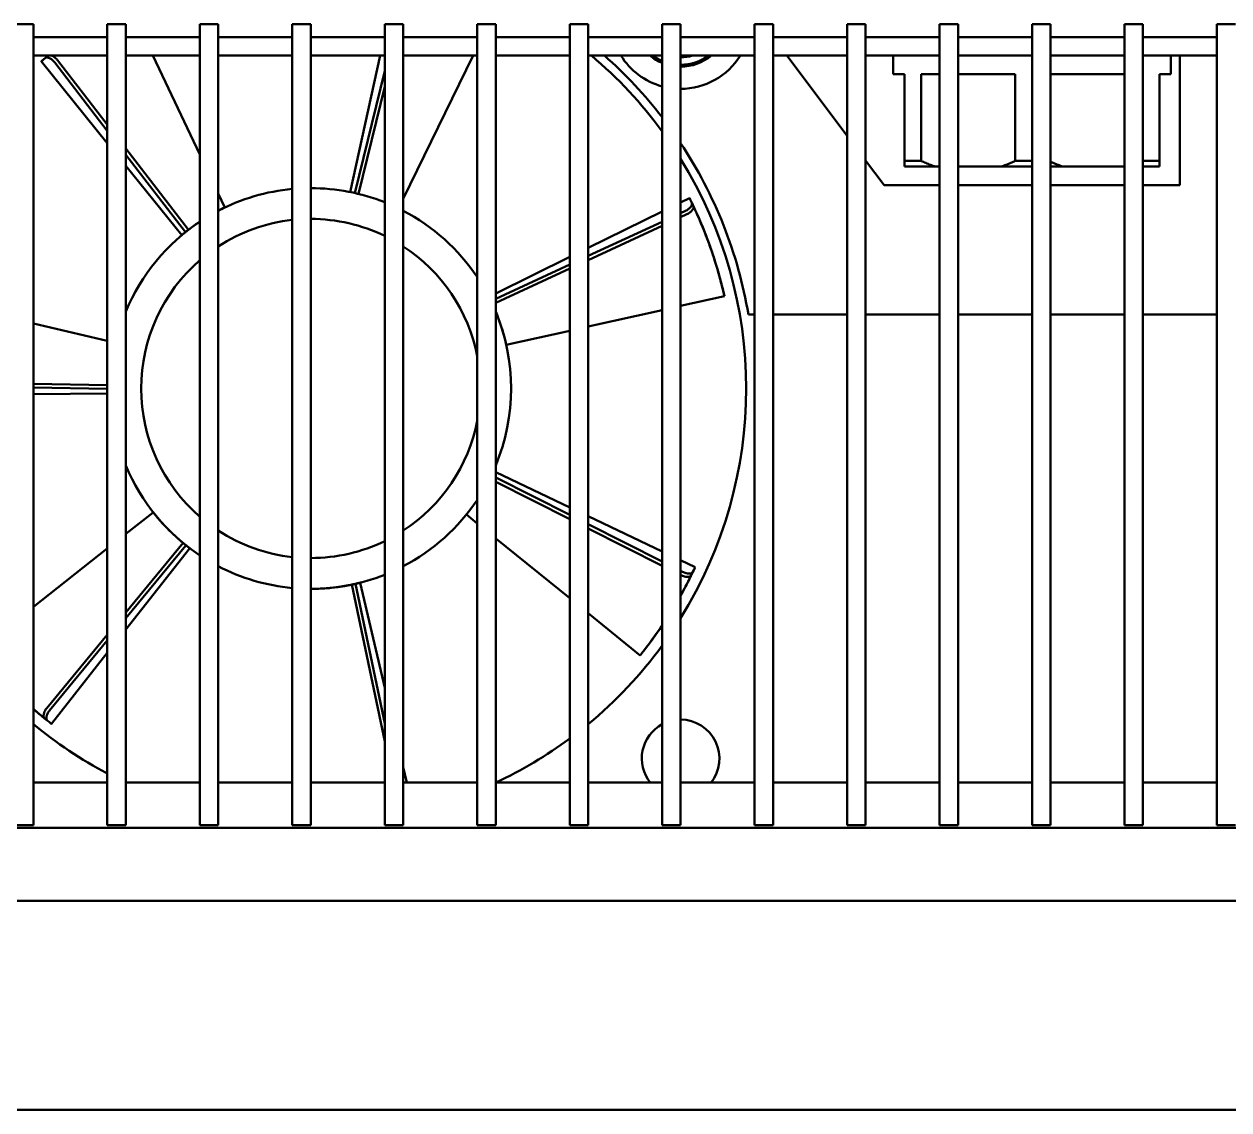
# Model space of a CAD drawing. Header units: millimetres. Extents: x 100 to 5488, y 100 to 4218.
# Drawn here: x 2381.1 to 2446.3, y 2160.7 to 2219.4 of the extents above; entities that cross this region are included whole.
import ezdxf

# ---------------------------------------------------------------- set-up
doc = ezdxf.new("R2010")
doc.units = ezdxf.units.MM
doc.header["$LTSCALE"] = 20
doc.layers.add('Visible (ANSI)', color=7, linetype='Continuous', lineweight=50)

msp = doc.modelspace()

# ---------------------------------------------------------------- linework, layer by layer
at = {"layer": 'Visible (ANSI)'}
for p, q in [((2380.613, 2219.441), (2381.613, 2219.441)), ((2381.613, 2219.441), (2381.613, 2219.206)), ((2381.613, 2181.713), (2381.613, 2219.206)), ((2385.613, 2219.206), (2385.613, 2219.441)), ((2385.613, 2219.441), (2386.613, 2219.441)), ((2385.613, 2219.206), (2385.613, 2181.713)), ((2386.613, 2219.441), (2386.613, 2219.206)), ((2386.613, 2181.713), (2386.613, 2219.206)), ((2390.613, 2219.206), (2390.613, 2219.441)), ((2390.613, 2219.441), (2391.613, 2219.441)), ((2390.613, 2219.206), (2390.613, 2181.713)), ((2391.613, 2219.441), (2391.613, 2219.206)), ((2391.613, 2181.713), (2391.613, 2219.206)), ((2395.613, 2219.206), (2395.613, 2219.441)), ((2395.613, 2219.441), (2396.613, 2219.441)), ((2395.613, 2219.206), (2395.613, 2181.713)), ((2396.613, 2219.441), (2396.613, 2219.206)), ((2396.613, 2181.713), (2396.613, 2219.206)), ((2400.613, 2219.206), (2400.613, 2219.441)), ((2400.613, 2219.441), (2401.613, 2219.441)), ((2400.613, 2219.206), (2400.613, 2181.713)), ((2401.613, 2219.441), (2401.613, 2219.206)), ((2401.613, 2181.713), (2401.613, 2219.206)), ((2405.613, 2219.206), (2405.613, 2219.441)), ((2405.613, 2219.441), (2406.613, 2219.441)), ((2405.613, 2219.206), (2405.613, 2181.713)), ((2406.613, 2219.441), (2406.613, 2219.206)), ((2406.613, 2181.713), (2406.613, 2219.206)), ((2410.613, 2219.206), (2410.613, 2219.441)), ((2410.613, 2219.441), (2411.613, 2219.441)), ((2410.613, 2219.206), (2410.613, 2181.713)), ((2411.613, 2219.441), (2411.613, 2219.206)), ((2411.613, 2181.713), (2411.613, 2219.206)), ((2415.613, 2219.206), (2415.613, 2219.441)), ((2415.613, 2219.441), (2416.613, 2219.441)), ((2415.613, 2219.206), (2415.613, 2181.713)), ((2416.613, 2219.441), (2416.613, 2219.206)), ((2416.613, 2181.713), (2416.613, 2219.206)), ((2420.613, 2219.206), (2420.613, 2219.441)), ((2420.613, 2219.441), (2421.613, 2219.441)), ((2420.613, 2219.206), (2420.613, 2181.713)), ((2421.613, 2219.441), (2421.613, 2219.206)), ((2421.613, 2181.713), (2421.613, 2219.206)), ((2425.613, 2219.206), (2425.613, 2219.441)), ((2425.613, 2219.441), (2426.613, 2219.441)), ((2425.613, 2219.206), (2425.613, 2181.713)), ((2426.613, 2219.441), (2426.613, 2219.206)), ((2426.613, 2181.713), (2426.613, 2219.206)), ((2430.613, 2219.206), (2430.613, 2219.441)), ((2430.613, 2219.441), (2431.613, 2219.441)), ((2430.613, 2219.206), (2430.613, 2181.713)), ((2431.613, 2219.441), (2431.613, 2219.206)), ((2431.613, 2181.713), (2431.613, 2219.206)), ((2435.613, 2219.206), (2435.613, 2219.441)), ((2435.613, 2219.441), (2436.613, 2219.441)), ((2435.613, 2219.206), (2435.613, 2181.713)), ((2436.613, 2219.441), (2436.613, 2219.206)), ((2436.613, 2181.713), (2436.613, 2219.206)), ((2440.613, 2219.206), (2440.613, 2219.441)), ((2440.613, 2219.441), (2441.613, 2219.441)), ((2440.613, 2219.206), (2440.613, 2181.713)), ((2441.613, 2219.441), (2441.613, 2219.206)), ((2441.613, 2181.713), (2441.613, 2219.206)), ((2445.613, 2219.206), (2445.613, 2219.441)), ((2445.613, 2219.441), (2446.613, 2219.441)), ((2445.613, 2219.206), (2445.613, 2181.713)), ((2381.613, 2218.741), (2385.613, 2218.741)), ((2386.613, 2218.741), (2390.613, 2218.741)), ((2391.613, 2218.741), (2395.613, 2218.741)), ((2396.613, 2218.741), (2400.613, 2218.741)), ((2401.613, 2218.741), (2405.613, 2218.741)), ((2406.613, 2218.741), (2410.613, 2218.741)), ((2411.613, 2218.741), (2415.613, 2218.741)), ((2416.613, 2218.741), (2420.613, 2218.741)), ((2421.613, 2218.741), (2425.613, 2218.741)), ((2426.613, 2218.741), (2430.613, 2218.741)), ((2431.613, 2218.741), (2435.613, 2218.741)), ((2436.613, 2218.741), (2440.613, 2218.741)), ((2441.613, 2218.741), (2445.613, 2218.741)), ((2385.613, 2217.741), (2381.613, 2217.741)), ((2382.412, 2217.727), (2382.263, 2217.61)), ((2390.613, 2217.741), (2386.613, 2217.741)), ((2388.07, 2217.741), (2390.613, 2212.383)), ((2395.613, 2217.741), (2391.613, 2217.741)), ((2400.613, 2217.741), (2396.613, 2217.741)), ((2398.742, 2210.363), (2400.369, 2217.741)), ((2405.613, 2217.741), (2401.613, 2217.741)), ((2405.396, 2217.741), (2401.613, 2209.987)), ((2410.613, 2217.741), (2406.613, 2217.741)), ((2415.613, 2217.741), (2411.613, 2217.741)), ((2420.613, 2217.741), (2416.613, 2217.741)), ((2425.613, 2217.741), (2421.613, 2217.741)), ((2422.363, 2217.741), (2425.613, 2213.407)), ((2430.613, 2217.741), (2426.613, 2217.741)), ((2428.113, 2217.741), (2428.113, 2216.741)), ((2435.613, 2217.741), (2431.613, 2217.741)), ((2440.613, 2217.741), (2436.613, 2217.741)), ((2445.613, 2217.741), (2441.613, 2217.741)), ((2443.113, 2217.741), (2443.113, 2216.741)), ((2443.613, 2217.241), (2443.613, 2217.741)), ((2385.613, 2213.011), (2382.04, 2217.429)), ((2382.767, 2217.369), (2385.613, 2213.678)), ((2385.613, 2214.004), (2382.923, 2217.491)), ((2443.613, 2210.741), (2443.613, 2217.241)), ((2400.613, 2216.911), (2398.996, 2210.309)), ((2428.713, 2216.741), (2428.113, 2216.741)), ((2428.713, 2212.041), (2428.713, 2216.741)), ((2429.617, 2216.741), (2429.617, 2212.041)), ((2430.613, 2216.741), (2429.617, 2216.741)), ((2434.708, 2216.741), (2431.613, 2216.741)), ((2434.708, 2212.041), (2434.708, 2216.741)), ((2440.613, 2216.741), (2436.613, 2216.741)), ((2442.513, 2216.741), (2442.513, 2212.041)), ((2443.113, 2216.741), (2442.513, 2216.741)), ((2399.189, 2210.263), (2400.613, 2216.075)), ((2389.997, 2208.319), (2386.613, 2212.707)), ((2386.613, 2212.381), (2389.839, 2208.198)), ((2389.639, 2208.033), (2386.613, 2211.775)), ((2426.613, 2212.074), (2427.613, 2210.741)), ((2428.713, 2212.041), (2428.713, 2211.741)), ((2429.617, 2212.041), (2428.713, 2212.041)), ((2430.382, 2211.741), (2428.713, 2211.741)), ((2430.382, 2211.741), (2430.613, 2211.741)), ((2431.613, 2211.741), (2433.944, 2211.741)), ((2435.613, 2211.741), (2433.944, 2211.741)), ((2435.613, 2212.041), (2434.708, 2212.041)), ((2437.282, 2211.741), (2436.613, 2211.741)), ((2437.282, 2211.741), (2440.613, 2211.741)), ((2442.513, 2212.041), (2441.613, 2212.041)), ((2442.513, 2211.741), (2441.613, 2211.741)), ((2427.613, 2210.741), (2430.613, 2210.741)), ((2431.613, 2210.741), (2435.613, 2210.741)), ((2436.613, 2210.741), (2440.613, 2210.741)), ((2441.613, 2210.741), (2443.613, 2210.741)), ((2391.613, 2210.276), (2391.968, 2209.528)), ((2416.613, 2209.798), (2417.09, 2210.032)), ((2417.298, 2209.604), (2417.217, 2209.775)), ((2411.613, 2207.342), (2415.613, 2209.307)), ((2416.87, 2209.337), (2416.613, 2209.218)), ((2416.613, 2208.999), (2416.955, 2209.157)), ((2415.613, 2208.755), (2411.613, 2206.904)), ((2411.613, 2206.684), (2415.613, 2208.536)), ((2389.839, 2208.198), (2389.997, 2208.319)), ((2406.613, 2204.885), (2410.613, 2206.85)), ((2410.613, 2206.441), (2406.613, 2204.589)), ((2406.613, 2204.37), (2410.613, 2206.221)), ((2418.978, 2204.735), (2416.613, 2204.207)), ((2418.944, 2204.89), (2418.978, 2204.735)), ((2415.613, 2203.984), (2411.613, 2203.09)), ((2381.613, 2203.262), (2385.613, 2202.323)), ((2420.277, 2203.741), (2420.613, 2203.741)), ((2421.613, 2203.741), (2425.613, 2203.741)), ((2426.613, 2203.741), (2430.613, 2203.741)), ((2431.613, 2203.741), (2435.613, 2203.741)), ((2436.613, 2203.741), (2440.613, 2203.741)), ((2441.613, 2203.741), (2445.613, 2203.741)), ((2410.613, 2202.867), (2407.186, 2202.102)), ((2385.613, 2199.925), (2381.613, 2199.992)), ((2381.613, 2199.793), (2385.613, 2199.726)), ((2385.613, 2199.463), (2381.613, 2199.437)), ((2406.613, 2195.215), (2410.613, 2193.313)), ((2410.613, 2192.904), (2406.613, 2194.921)), ((2406.613, 2194.698), (2410.613, 2192.681)), ((2386.613, 2191.875), (2388.098, 2193.043)), ((2405.613, 2192.45), (2405.03, 2192.921)), ((2411.613, 2192.837), (2415.613, 2190.934)), ((2415.613, 2190.383), (2411.613, 2192.4)), ((2410.613, 2188.399), (2406.613, 2191.639)), ((2411.613, 2192.177), (2415.613, 2190.16)), ((2381.613, 2187.942), (2385.613, 2191.088)), ((2389.713, 2191.389), (2386.613, 2187.636)), ((2386.613, 2187.323), (2389.866, 2191.262)), ((2390.071, 2191.103), (2386.613, 2186.713)), ((2389.866, 2191.262), (2389.713, 2191.389)), ((2416.613, 2190.459), (2417.397, 2190.086)), ((2416.716, 2189.826), (2416.613, 2189.878)), ((2416.613, 2189.656), (2416.628, 2189.648)), ((2417.191, 2189.656), (2417.275, 2189.826)), ((2399.03, 2189.179), (2398.835, 2189.138)), ((2398.835, 2189.138), (2400.613, 2180.66)), ((2400.613, 2181.63), (2399.03, 2189.179)), ((2399.282, 2189.239), (2400.613, 2183.551)), ((2414.419, 2185.315), (2411.613, 2187.589)), ((2385.613, 2186.425), (2382.336, 2182.459)), ((2382.49, 2182.333), (2385.613, 2186.113)), ((2385.613, 2185.444), (2382.593, 2181.612)), ((2414.519, 2185.438), (2414.419, 2185.315)), ((2382.219, 2181.908), (2382.367, 2181.789)), ((2381.613, 2181.713), (2381.613, 2176.137)), ((2385.613, 2176.137), (2385.613, 2181.713)), ((2386.613, 2181.713), (2386.613, 2176.137)), ((2390.613, 2176.137), (2390.613, 2181.713)), ((2391.613, 2181.713), (2391.613, 2176.137)), ((2395.613, 2176.137), (2395.613, 2181.713)), ((2396.613, 2181.713), (2396.613, 2176.137)), ((2400.613, 2176.137), (2400.613, 2181.713)), ((2401.613, 2181.713), (2401.613, 2176.137)), ((2405.613, 2176.137), (2405.613, 2181.713)), ((2406.613, 2181.713), (2406.613, 2176.137)), ((2410.613, 2176.137), (2410.613, 2181.713)), ((2411.613, 2181.713), (2411.613, 2176.137)), ((2415.613, 2176.137), (2415.613, 2181.713)), ((2416.613, 2181.713), (2416.613, 2176.137)), ((2420.613, 2176.137), (2420.613, 2181.713)), ((2421.613, 2181.713), (2421.613, 2176.137)), ((2425.613, 2176.137), (2425.613, 2181.713)), ((2426.613, 2181.713), (2426.613, 2176.137)), ((2430.613, 2176.137), (2430.613, 2181.713)), ((2431.613, 2181.713), (2431.613, 2176.137)), ((2435.613, 2176.137), (2435.613, 2181.713)), ((2436.613, 2181.713), (2436.613, 2176.137)), ((2440.613, 2176.137), (2440.613, 2181.713)), ((2441.613, 2181.713), (2441.613, 2176.137)), ((2445.613, 2176.137), (2445.613, 2181.713)), ((2401.613, 2179.275), (2401.809, 2178.435)), ((2385.613, 2178.435), (2381.613, 2178.435)), ((2390.613, 2178.435), (2386.613, 2178.435)), ((2395.613, 2178.435), (2391.613, 2178.435)), ((2400.613, 2178.435), (2396.613, 2178.435)), ((2405.613, 2178.435), (2401.613, 2178.435)), ((2410.613, 2178.435), (2406.613, 2178.435)), ((2415.613, 2178.435), (2411.613, 2178.435)), ((2420.613, 2178.435), (2416.613, 2178.435)), ((2425.613, 2178.435), (2421.613, 2178.435)), ((2430.613, 2178.435), (2426.613, 2178.435)), ((2435.613, 2178.435), (2431.613, 2178.435)), ((2440.613, 2178.435), (2436.613, 2178.435)), ((2445.613, 2178.435), (2441.613, 2178.435)), ((1605.913, 2175.99), (2557.313, 2175.99)), ((2380.613, 2176.131), (2381.613, 2176.131)), ((2381.613, 2176.137), (2381.613, 2176.131)), ((2385.613, 2176.131), (2385.613, 2176.137)), ((2385.613, 2176.131), (2386.613, 2176.131)), ((2386.613, 2176.137), (2386.613, 2176.131)), ((2390.613, 2176.131), (2390.613, 2176.137)), ((2390.613, 2176.131), (2391.613, 2176.131)), ((2391.613, 2176.137), (2391.613, 2176.131)), ((2395.613, 2176.131), (2395.613, 2176.137)), ((2395.613, 2176.131), (2396.613, 2176.131)), ((2396.613, 2176.137), (2396.613, 2176.131)), ((2400.613, 2176.131), (2400.613, 2176.137)), ((2400.613, 2176.131), (2401.613, 2176.131)), ((2401.613, 2176.137), (2401.613, 2176.131)), ((2405.613, 2176.131), (2405.613, 2176.137)), ((2405.613, 2176.131), (2406.613, 2176.131)), ((2406.613, 2176.137), (2406.613, 2176.131)), ((2410.613, 2176.131), (2410.613, 2176.137)), ((2410.613, 2176.131), (2411.613, 2176.131)), ((2411.613, 2176.137), (2411.613, 2176.131)), ((2415.613, 2176.131), (2415.613, 2176.137)), ((2415.613, 2176.131), (2416.613, 2176.131)), ((2416.613, 2176.137), (2416.613, 2176.131)), ((2420.613, 2176.131), (2420.613, 2176.137)), ((2420.613, 2176.131), (2421.613, 2176.131)), ((2421.613, 2176.137), (2421.613, 2176.131)), ((2425.613, 2176.131), (2425.613, 2176.137)), ((2425.613, 2176.131), (2426.613, 2176.131)), ((2426.613, 2176.137), (2426.613, 2176.131)), ((2430.613, 2176.131), (2430.613, 2176.137)), ((2430.613, 2176.131), (2431.613, 2176.131)), ((2431.613, 2176.137), (2431.613, 2176.131)), ((2435.613, 2176.131), (2435.613, 2176.137)), ((2435.613, 2176.131), (2436.613, 2176.131)), ((2436.613, 2176.137), (2436.613, 2176.131)), ((2440.613, 2176.131), (2440.613, 2176.137)), ((2440.613, 2176.131), (2441.613, 2176.131)), ((2441.613, 2176.137), (2441.613, 2176.131)), ((2445.613, 2176.131), (2445.613, 2176.137)), ((2445.613, 2176.131), (2446.613, 2176.131)), ((1605.613, 2172.041), (2557.613, 2172.041)), ((2243.817, 2160.741), (2522.712, 2160.741))]:
    msp.add_line(p, q, dxfattribs=at)
for centre, radius, start, end in [((2396.613, 2199.741), 23.542, 36.18842, 49.87158), ((2396.613, 2199.741), 24, 37.65846, 48.59038), ((2416.613, 2219.741), 3.8, 211.75686, 254.74248), ((2416.613, 2219.741), 2.6, 230.28486, 247.38014), ((2416.613, 2219.741), 2.5, 233.1301, 246.42182), ((2416.613, 2219.741), 3.8, 270, 328.24314), ((2416.613, 2219.741), 2.6, 270, 309.71514), ((2416.613, 2219.741), 2.1, 270, 287.75279), ((2416.613, 2219.741), 2.5, 270, 306.8699), ((2396.613, 2199.741), 24, 9.59407, 33.55731), ((2396.613, 2199.741), 23.542, 328.16358, 31.83642), ((2396.613, 2199.741), 10.833, 95.29638, 117.48643), ((2396.613, 2199.741), 10.833, 68.33182, 90), ((2396.613, 2199.741), 10.833, 33.82216, 62.51357), ((2396.613, 2199.741), 10.833, 123.63128, 157.38014), ((2396.613, 2199.741), 9.167, 96.26291, 123.05573), ((2396.613, 2199.741), 9.167, 64.1279, 90), ((2396.613, 2199.741), 9.167, 10.9425, 56.94427), ((2396.613, 2199.741), 9.167, 130.88519, 229.11481), ((2396.613, 2199.741), 10.833, 337.38014, 22.61986), ((2396.613, 2199.741), 9.167, 303.05573, 349.0575), ((2396.613, 2199.741), 10.833, 202.61986, 236.36872), ((2396.613, 2199.741), 10.833, 297.48643, 326.17784), ((2396.613, 2199.741), 9.167, 236.94427, 263.73709), ((2396.613, 2199.741), 9.167, 270, 295.8721), ((2396.613, 2199.741), 10.833, 242.51357, 264.70362), ((2396.613, 2199.741), 10.833, 270, 291.66818), ((2396.613, 2199.741), 23.542, 309.58098, 323.81158), ((2416.613, 2179.741), 2.1, 321.56992, 90), ((2396.613, 2199.741), 23.542, 230.41902, 242.14363), ((2416.613, 2179.741), 2.1, 118.43689, 218.43008), ((2396.613, 2199.741), 23.542, 295.17634, 306.49055)]:
    msp.add_arc(centre, radius, start, end, dxfattribs=at)
for points, knots in [([(2382.11, 2217.486), (2382.052, 2217.438), (2382.029, 2217.419), (2382.061, 2217.446), (2382.113, 2217.49), (2382.262, 2217.609)], [-0.2794746, -0.2794746, -0.2794746, -0.2794746, -0.1330538, -0.1330538, -0.0000015, -0.0000015, -0.0000015, -0.0000015]), ([(2382.262, 2217.609), (2382.274, 2217.619), (2382.289, 2217.626), (2382.323, 2217.634), (2382.342, 2217.636), (2382.401, 2217.631), (2382.444, 2217.62), (2382.532, 2217.579), (2382.577, 2217.551), (2382.649, 2217.495), (2382.676, 2217.47), (2382.724, 2217.42), (2382.746, 2217.395), (2382.767, 2217.369)], [0.00000154, 0.00000154, 0.00000154, 0.00000154, 0.0105931, 0.0105931, 0.02153091, 0.02153091, 0.04033024, 0.04033024, 0.05855691, 0.05855691, 0.06974, 0.06974, 0.07978801, 0.07978801, 0.07978801, 0.07978801]), ([(2382.923, 2217.491), (2382.903, 2217.518), (2382.881, 2217.543), (2382.832, 2217.593), (2382.805, 2217.617), (2382.734, 2217.674), (2382.688, 2217.702), (2382.628, 2217.729), (2382.611, 2217.736), (2382.595, 2217.741)], [0.00000147, 0.00000147, 0.00000147, 0.00000147, 0.01003117, 0.01003117, 0.02127197, 0.02127197, 0.03938507, 0.03938507, 0.04654018, 0.04654018, 0.04654018, 0.04654018]), ([(2430.382, 2211.741), (2430.292, 2211.77), (2430.205, 2211.801), (2430.119, 2211.833), (2430.032, 2211.865), (2429.948, 2211.899), (2429.864, 2211.934), (2429.781, 2211.968), (2429.698, 2212.004), (2429.617, 2212.041)], [0, 0, 0, 0, 0.333333, 0.333333, 0.333333, 0.666667, 0.666667, 0.666667, 1, 1, 1, 1]), ([(2437.282, 2211.741), (2437.192, 2211.77), (2437.105, 2211.801), (2437.019, 2211.833), (2436.932, 2211.865), (2436.848, 2211.899), (2436.764, 2211.934), (2436.713, 2211.955), (2436.663, 2211.976), (2436.613, 2211.998)], [0, 0, 0, 0, 0.3333333, 0.3333333, 0.3333333, 0.6666667, 0.6666667, 0.6666667, 0.8700234, 0.8700234, 0.8700234, 0.8700234]), ([(2442.513, 2211.741), (2442.513, 2211.77), (2442.513, 2211.801), (2442.513, 2211.833), (2442.513, 2211.865), (2442.513, 2211.899), (2442.513, 2211.934), (2442.513, 2211.968), (2442.513, 2212.004), (2442.513, 2212.041)], [0, 0, 0, 0, 0.333333, 0.333333, 0.333333, 0.666667, 0.666667, 0.666667, 1, 1, 1, 1]), ([(2417.216, 2209.776), (2417.223, 2209.762), (2417.227, 2209.746), (2417.227, 2209.711), (2417.224, 2209.692), (2417.207, 2209.635), (2417.186, 2209.597), (2417.127, 2209.519), (2417.09, 2209.481), (2417.019, 2209.424), (2416.989, 2209.403), (2416.93, 2209.367), (2416.9, 2209.351), (2416.87, 2209.337)], [0.00000154, 0.00000154, 0.00000154, 0.00000154, 0.0105952, 0.0105952, 0.02153529, 0.02153529, 0.04033444, 0.04033444, 0.0585601, 0.0585601, 0.06974136, 0.06974136, 0.07978801, 0.07978801, 0.07978801, 0.07978801]), ([(2417.13, 2209.952), (2417.097, 2210.018), (2417.083, 2210.045), (2417.101, 2210.009), (2417.132, 2209.948), (2417.216, 2209.776)], [-0.2785866, -0.2785866, -0.2785866, -0.2785866, -0.1337988, -0.1337988, -0.0000015, -0.0000015, -0.0000015, -0.0000015]), ([(2416.955, 2209.157), (2416.985, 2209.171), (2417.015, 2209.187), (2417.074, 2209.223), (2417.104, 2209.244), (2417.175, 2209.302), (2417.212, 2209.34), (2417.271, 2209.417), (2417.291, 2209.456), (2417.309, 2209.513), (2417.312, 2209.533), (2417.311, 2209.568), (2417.308, 2209.584), (2417.301, 2209.598)], [0.00000147, 0.00000147, 0.00000147, 0.00000147, 0.01003117, 0.01003117, 0.02127197, 0.02127197, 0.03938507, 0.03938507, 0.05810155, 0.05810155, 0.06909138, 0.06909138, 0.07968788, 0.07968788, 0.07968788, 0.07968788]), ([(2418.944, 2204.89), (2418.697, 2205.963), (2418.414, 2206.846), (2417.935, 2208.167), (2417.679, 2208.779), (2417.352, 2209.495), (2417.275, 2209.657), (2417.222, 2209.765)], [-0.842002, -0.842002, -0.842002, -0.842002, -0.6353139, -0.6353139, -0.4601023, -0.4601023, -0.3643473, -0.3643473, -0.3643473, -0.3643473]), ([(2418.978, 2204.735), (2418.741, 2205.799), (2418.468, 2206.674), (2418.006, 2207.982), (2417.758, 2208.59), (2417.435, 2209.316), (2417.356, 2209.484), (2417.304, 2209.594)], [0.000001, 0.000001, 0.000001, 0.000001, 0.3737082, 0.3737082, 0.6896099, 0.6896099, 0.8708145, 0.8708145, 0.8708145, 0.8708145]), ([(2390.613, 2208.761), (2390.304, 2208.556), (2390.108, 2208.405), (2389.893, 2208.239), (2389.801, 2208.165), (2389.801, 2208.164), (2389.801, 2208.164), (2389.801, 2208.164)], [-0.8777337, -0.8777337, -0.8777337, -0.8777337, -0.4889156, -0.4889156, -0.199281, -0.199281, -0.1978347, -0.1978347, -0.1978347, -0.1978347]), ([(2389.639, 2208.033), (2389.639, 2208.033), (2389.639, 2208.033), (2389.639, 2208.033), (2389.677, 2208.068), (2389.839, 2208.198)], [0.6750266, 0.6750266, 0.6750266, 0.6750266, 0.6751334, 0.6751334, 0.7852082, 0.7852082, 0.7852082, 0.7852082]), ([(2389.813, 2208.175), (2389.813, 2208.175), (2389.813, 2208.175), (2389.813, 2208.175), (2389.813, 2208.175), (2389.813, 2208.174), (2389.813, 2208.174), (2389.813, 2208.174), (2389.813, 2208.174), (2389.813, 2208.174), (2389.812, 2208.174), (2389.811, 2208.173), (2389.81, 2208.172), (2389.803, 2208.166), (2389.797, 2208.162), (2389.784, 2208.151), (2389.776, 2208.144), (2389.761, 2208.132), (2389.755, 2208.128), (2389.742, 2208.117), (2389.735, 2208.111), (2389.718, 2208.098), (2389.709, 2208.09), (2389.681, 2208.067), (2389.66, 2208.05), (2389.639, 2208.033)], [0, 0, 0, 0, 0.00001274, 0.00001274, 0.00003822, 0.00003822, 0.00008918, 0.00008918, 0.00029301, 0.00029301, 0.00059577, 0.00059577, 0.00221051, 0.00221051, 0.01082227, 0.01082227, 0.02232232, 0.02232232, 0.02798358, 0.02798358, 0.03279665, 0.03279665, 0.0371358, 0.0371358, 0.04535285, 0.04535285, 0.04535285, 0.04535285]), ([(2390.051, 2208.361), (2390.016, 2208.334), (2389.984, 2208.309), (2389.915, 2208.256), (2389.885, 2208.232), (2389.824, 2208.183), (2389.8, 2208.164), (2389.8, 2208.164)], [0, 0, 0, 0, 0.0396739, 0.0396739, 0.0999139, 0.0999139, 0.1497439, 0.1497439, 0.1497439, 0.1497439]), ([(2389.997, 2208.319), (2389.949, 2208.282), (2389.912, 2208.254), (2389.883, 2208.231), (2389.88, 2208.228), (2389.878, 2208.226), (2389.877, 2208.226), (2389.877, 2208.226), (2389.877, 2208.226), (2389.877, 2208.226), (2389.877, 2208.226), (2389.877, 2208.226)], [0, 0, 0, 0, 0.05451102, 0.05451102, 0.06105332, 0.06105332, 0.06120665, 0.06120665, 0.0612491, 0.0612491, 0.06127033, 0.06127033, 0.06127033, 0.06127033]), ([(2407.186, 2202.102), (2407.067, 2202.631), (2406.916, 2203.113), (2406.712, 2203.664), (2406.66, 2203.795), (2406.613, 2203.907)], [-1.3322301, -1.3322301, -1.3322301, -1.3322301, -0.909118, -0.909118, -0.7458211, -0.7458211, -0.7458211, -0.7458211]), ([(2388.098, 2193.043), (2388.433, 2192.617), (2388.777, 2192.247), (2389.384, 2191.661), (2389.595, 2191.486), (2389.814, 2191.305), (2389.907, 2191.232), (2389.908, 2191.232), (2389.908, 2191.232), (2389.908, 2191.232)], [-1.329767, -1.329767, -1.329767, -1.329767, -0.907783, -0.907783, -0.488884, -0.488884, -0.199288, -0.199288, -0.197818, -0.197818, -0.197818, -0.197818]), ([(2389.66, 2191.433), (2389.695, 2191.404), (2389.726, 2191.378), (2389.793, 2191.323), (2389.823, 2191.299), (2389.884, 2191.25), (2389.908, 2191.231), (2389.908, 2191.231)], [0, 0, 0, 0, 0.0396739, 0.0396739, 0.0999139, 0.0999139, 0.1497439, 0.1497439, 0.1497439, 0.1497439]), ([(2389.713, 2191.389), (2389.76, 2191.35), (2389.796, 2191.321), (2389.825, 2191.298), (2389.828, 2191.295), (2389.83, 2191.293), (2389.831, 2191.293), (2389.831, 2191.293), (2389.831, 2191.293), (2389.831, 2191.293), (2389.831, 2191.293), (2389.831, 2191.293)], [0, 0, 0, 0, 0.05451102, 0.05451102, 0.06105332, 0.06105332, 0.06120665, 0.06120665, 0.0612491, 0.0612491, 0.06127033, 0.06127033, 0.06127033, 0.06127033]), ([(2390.071, 2191.103), (2390.071, 2191.103), (2390.071, 2191.103), (2390.071, 2191.103), (2390.029, 2191.132), (2389.866, 2191.262)], [0.6750468, 0.6750468, 0.6750468, 0.6750468, 0.6751286, 0.6751286, 0.785283, 0.785283, 0.785283, 0.785283]), ([(2389.895, 2191.242), (2389.895, 2191.242), (2389.895, 2191.242), (2389.895, 2191.242), (2389.895, 2191.242), (2389.895, 2191.242), (2389.895, 2191.242), (2389.895, 2191.242), (2389.895, 2191.241), (2389.896, 2191.241), (2389.896, 2191.241), (2389.897, 2191.24), (2389.898, 2191.239), (2389.905, 2191.234), (2389.911, 2191.229), (2389.925, 2191.218), (2389.932, 2191.212), (2389.948, 2191.2), (2389.953, 2191.196), (2389.967, 2191.185), (2389.974, 2191.179), (2389.991, 2191.166), (2390, 2191.159), (2390.029, 2191.136), (2390.05, 2191.119), (2390.071, 2191.103)], [0, 0, 0, 0, 0.00001274, 0.00001274, 0.00003822, 0.00003822, 0.00008918, 0.00008918, 0.00029301, 0.00029301, 0.00059577, 0.00059577, 0.00221051, 0.00221051, 0.01082227, 0.01082227, 0.02232232, 0.02232232, 0.02798358, 0.02798358, 0.03279665, 0.03279665, 0.0371358, 0.0371358, 0.04535285, 0.04535285, 0.04535285, 0.04535285]), ([(2416.613, 2188.551), (2416.893, 2189.049), (2417.051, 2189.371), (2417.2, 2189.671), (2417.238, 2189.749), (2417.27, 2189.816)], [-0.7350951, -0.7350951, -0.7350951, -0.7350951, -0.5153338, -0.5153338, -0.4238079, -0.4238079, -0.4238079, -0.4238079]), ([(2416.613, 2188.552), (2416.813, 2188.909), (2416.956, 2189.186), (2417.111, 2189.493), (2417.152, 2189.576), (2417.186, 2189.646)], [0.5635511, 0.5635511, 0.5635511, 0.5635511, 0.8172645, 0.8172645, 0.9327621, 0.9327621, 0.9327621, 0.9327621]), ([(2416.628, 2189.648), (2416.658, 2189.633), (2416.688, 2189.619), (2416.754, 2189.595), (2416.789, 2189.585), (2416.878, 2189.565), (2416.93, 2189.559), (2417.028, 2189.562), (2417.071, 2189.57), (2417.126, 2189.591), (2417.144, 2189.601), (2417.171, 2189.624), (2417.182, 2189.636), (2417.188, 2189.65)], [0.00000147, 0.00000147, 0.00000147, 0.00000147, 0.01002074, 0.01002074, 0.02124725, 0.02124725, 0.03935181, 0.03935181, 0.05806682, 0.05806682, 0.06907477, 0.06907477, 0.07968783, 0.07968783, 0.07968783, 0.07968783]), ([(2417.275, 2189.827), (2417.269, 2189.813), (2417.258, 2189.801), (2417.231, 2189.778), (2417.214, 2189.768), (2417.159, 2189.747), (2417.116, 2189.739), (2417.018, 2189.737), (2416.966, 2189.743), (2416.876, 2189.763), (2416.842, 2189.774), (2416.777, 2189.798), (2416.746, 2189.811), (2416.716, 2189.826)], [0.00000154, 0.00000154, 0.00000154, 0.00000154, 0.01061554, 0.01061554, 0.02157775, 0.02157775, 0.0403748, 0.0403748, 0.05859061, 0.05859061, 0.06975456, 0.06975456, 0.07978794, 0.07978794, 0.07978794, 0.07978794]), ([(2417.397, 2190.086), (2417.397, 2190.086), (2417.394, 2190.079), (2417.376, 2190.04), (2417.349, 2189.982), (2417.275, 2189.827)], [-0.1835826, -0.1835826, -0.1835826, -0.1835826, -0.1195882, -0.1195882, -0.0000015, -0.0000015, -0.0000015, -0.0000015]), ([(2396.613, 2188.907), (2396.625, 2188.907), (2396.638, 2188.907), (2396.755, 2188.908), (2396.856, 2188.91), (2397.22, 2188.921), (2397.479, 2188.939), (2398.228, 2189.016), (2398.68, 2189.104), (2398.906, 2189.153)], [0.0118897, 0.0118897, 0.0118897, 0.0118897, 0.0177384, 0.0177384, 0.0660027, 0.0660027, 0.1948533, 0.1948533, 0.4755706, 0.4755706, 0.4755706, 0.4755706]), ([(2396.613, 2188.907), (2397.525, 2188.908), (2398.293, 2189.03), (2398.762, 2189.123), (2398.8, 2189.13), (2398.835, 2189.138)], [-0.9885365, -0.9885365, -0.9885365, -0.9885365, -0.4433751, -0.4433751, -0.3921255, -0.3921255, -0.3921255, -0.3921255]), ([(2398.835, 2189.138), (2398.895, 2189.15), (2398.94, 2189.16), (2398.976, 2189.168), (2398.98, 2189.169), (2398.983, 2189.17), (2398.984, 2189.17), (2398.984, 2189.17), (2398.984, 2189.17), (2398.984, 2189.17), (2398.984, 2189.17), (2398.984, 2189.17)], [0, 0, 0, 0, 0.05451102, 0.05451102, 0.06105332, 0.06105332, 0.06120665, 0.06120665, 0.06124911, 0.06124911, 0.06127033, 0.06127033, 0.06127033, 0.06127033]), ([(2398.997, 2189.173), (2398.997, 2189.173), (2398.997, 2189.173), (2398.997, 2189.173), (2398.997, 2189.173), (2398.997, 2189.173), (2398.997, 2189.173), (2398.998, 2189.173), (2398.998, 2189.173), (2398.999, 2189.173), (2399, 2189.174), (2399.008, 2189.175), (2399.015, 2189.177), (2399.034, 2189.181), (2399.044, 2189.184), (2399.058, 2189.187), (2399.062, 2189.188), (2399.068, 2189.189), (2399.069, 2189.189), (2399.076, 2189.191), (2399.08, 2189.192), (2399.08, 2189.192), (2399.08, 2189.192), (2399.08, 2189.192)], [0, 0, 0, 0, 0.0000517, 0.0000517, 0.00015509, 0.00015509, 0.00036187, 0.00036187, 0.00077543, 0.00077543, 0.00182227, 0.00182227, 0.01298902, 0.01298902, 0.02788455, 0.02788455, 0.03781261, 0.03781261, 0.04112123, 0.04112123, 0.05767984, 0.05767984, 0.059634, 0.059634, 0.059634, 0.059634]), ([(2399.064, 2189.188), (2399.064, 2189.188), (2399.064, 2189.188), (2399.064, 2189.188), (2399.064, 2189.188), (2399.064, 2189.188), (2399.064, 2189.188), (2399.064, 2189.188), (2399.064, 2189.188), (2399.065, 2189.188), (2399.065, 2189.189), (2399.066, 2189.189), (2399.068, 2189.189), (2399.076, 2189.191), (2399.083, 2189.193), (2399.101, 2189.197), (2399.11, 2189.199), (2399.129, 2189.204), (2399.136, 2189.205), (2399.153, 2189.209), (2399.162, 2189.211), (2399.183, 2189.216), (2399.194, 2189.219), (2399.23, 2189.227), (2399.256, 2189.233), (2399.282, 2189.239)], [0, 0, 0, 0, 0.00001274, 0.00001274, 0.00003822, 0.00003822, 0.00008918, 0.00008918, 0.00029301, 0.00029301, 0.00059577, 0.00059577, 0.00221051, 0.00221051, 0.01082227, 0.01082227, 0.02232232, 0.02232232, 0.02798358, 0.02798358, 0.03279665, 0.03279665, 0.0371358, 0.0371358, 0.04535285, 0.04535285, 0.04535285, 0.04535285]), ([(2381.613, 2182.415), (2381.666, 2182.369), (2381.718, 2182.324), (2381.981, 2182.101), (2382.119, 2181.988), (2382.21, 2181.915)], [0.6518483, 0.6518483, 0.6518483, 0.6518483, 0.6931626, 0.6931626, 0.8690667, 0.8690667, 0.8690667, 0.8690667]), ([(2381.613, 2182.414), (2381.723, 2182.319), (2381.829, 2182.229), (2382.125, 2181.982), (2382.262, 2181.871), (2382.358, 2181.796)], [-0.5323172, -0.5323172, -0.5323172, -0.5323172, -0.4779445, -0.4779445, -0.3692988, -0.3692988, -0.3692988, -0.3692988]), ([(2382.336, 2182.459), (2382.315, 2182.433), (2382.295, 2182.406), (2382.257, 2182.348), (2382.239, 2182.316), (2382.2, 2182.233), (2382.183, 2182.183), (2382.164, 2182.088), (2382.162, 2182.044), (2382.171, 2181.985), (2382.176, 2181.966), (2382.192, 2181.934), (2382.202, 2181.922), (2382.214, 2181.912)], [0.00000147, 0.00000147, 0.00000147, 0.00000147, 0.01003678, 0.01003678, 0.02128526, 0.02128526, 0.03940296, 0.03940296, 0.05812022, 0.05812022, 0.06910031, 0.06910031, 0.0796879, 0.0796879, 0.0796879, 0.0796879]), ([(2382.368, 2181.788), (2382.356, 2181.798), (2382.346, 2181.81), (2382.33, 2181.842), (2382.324, 2181.86), (2382.315, 2181.919), (2382.317, 2181.963), (2382.337, 2182.058), (2382.354, 2182.108), (2382.394, 2182.191), (2382.411, 2182.222), (2382.449, 2182.281), (2382.469, 2182.307), (2382.49, 2182.333)], [0.00000154, 0.00000154, 0.00000154, 0.00000154, 0.01059416, 0.01059416, 0.02153311, 0.02153311, 0.04033234, 0.04033234, 0.0585585, 0.0585585, 0.06974068, 0.06974068, 0.07978801, 0.07978801, 0.07978801, 0.07978801]), ([(2382.522, 2181.667), (2382.581, 2181.621), (2382.605, 2181.602), (2382.571, 2181.629), (2382.517, 2181.67), (2382.368, 2181.788)], [-0.2797767, -0.2797767, -0.2797767, -0.2797767, -0.1327946, -0.1327946, -0.0000015, -0.0000015, -0.0000015, -0.0000015])]:
    msp.add_open_spline(points, degree=3, knots=knots, dxfattribs=at)
for points in [[(2382.427, 2217.741), (2382.365, 2217.692), (2382.314, 2217.651), (2382.272, 2217.617)], [(2382.431, 2217.741), (2382.426, 2217.738), (2382.421, 2217.735), (2382.417, 2217.731)], [(2382.429, 2217.741), (2382.426, 2217.739), (2382.423, 2217.737), (2382.42, 2217.734)], [(2434.708, 2212.041), (2434.628, 2212.004), (2434.464, 2211.933), (2434.21, 2211.833), (2434.034, 2211.77), (2433.944, 2211.741)], [(2391.968, 2209.528), (2391.846, 2209.47), (2391.728, 2209.411), (2391.613, 2209.351)], [(2398.216, 2189.027), (2398.517, 2189.072), (2398.758, 2189.121), (2398.906, 2189.153)], [(2399.282, 2189.239), (2399.282, 2189.239), (2399.217, 2189.221), (2399.03, 2189.179)], [(2396.613, 2188.907), (2396.756, 2188.907), (2396.894, 2188.91), (2397.029, 2188.915)], [(2414.419, 2185.315), (2414.88, 2185.884), (2415.276, 2186.428), (2415.613, 2186.928)], [(2414.519, 2185.438), (2414.936, 2185.96), (2415.298, 2186.46), (2415.613, 2186.927)]]:
    msp.add_open_spline(points, degree=3, dxfattribs=at)

doc.saveas('drawing.dxf')
